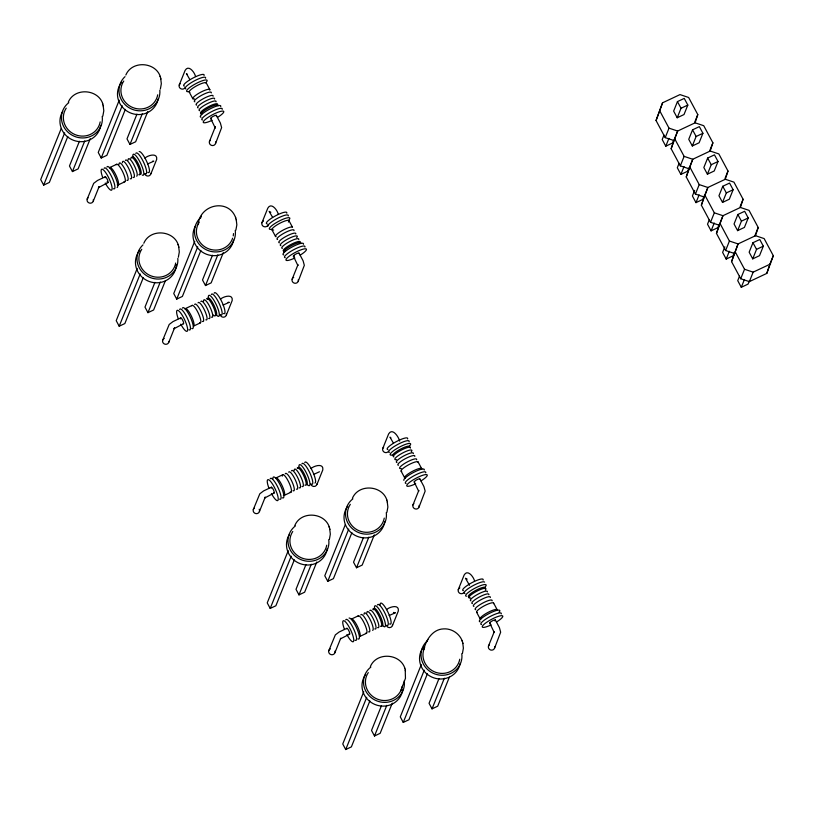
<?xml version="1.0" encoding="UTF-8"?>
<svg xmlns="http://www.w3.org/2000/svg" width="814" height="814" viewBox="0 0 814 814"><rect width="100%" height="100%" fill="white"/><g stroke="black" fill="none" stroke-linecap="round" stroke-linejoin="round"><path stroke-width="1.22" d="M102.839 116.137L103.795 110.846L103.175 105.617M160.378 89.011L161.325 83.73L160.714 78.5M178.358 257.244L179.304 251.953L178.683 246.723M235.887 230.118L236.843 224.837L236.223 219.607M329.385 539.448L330.331 534.167L329.711 528.937M386.915 512.332L387.871 507.051L387.25 501.821M462.433 653.439L463.38 648.158L462.759 642.928M673.839 140.517L665.211 137.637L656.053 120.523L662.555 102.818L679.995 94.597L688.634 97.487L697.791 114.591L695.095 122.822L677.655 131.044L673.839 140.517L671.153 148.748L680.311 165.853L688.949 168.742L692.755 159.259L710.195 151.038L718.833 153.927L727.991 171.032L725.305 179.263L707.865 187.485L704.049 196.968L701.363 205.189L710.52 222.293L719.149 225.183L722.964 215.7L740.404 207.478L749.043 210.368L758.2 227.482L755.504 235.704L738.064 243.925L731.562 261.63L740.72 278.744L749.358 281.624L766.798 273.402L773.3 255.698L764.143 238.594L755.504 235.704M656.053 120.523L662.555 102.818M671.153 148.748L677.655 131.044L669.016 128.154L659.859 111.04M704.049 196.968L695.41 194.078L686.253 176.964L688.949 168.742M686.253 176.964L692.755 159.259L684.126 156.38L674.969 139.265M710.195 151.038L712.891 142.816L703.734 125.702L695.095 122.822M701.363 205.189L707.865 187.485L699.226 184.595L690.069 167.491M734.259 253.408L725.62 250.519L716.462 233.404L719.149 225.183M716.462 233.404L722.964 215.7L714.326 212.82L705.168 195.706M740.404 207.478L743.09 199.257L733.943 182.143L725.305 179.263M731.562 261.63L738.064 243.925L729.425 241.036L720.278 223.931M766.798 273.402L769.108 266.351M61.243 128.47L40.7 179.558L43.671 185.114L49.339 182.448L67.806 136.498M43.671 185.114L64.682 132.865M79.416 141.26L69.465 166.005L72.436 171.561L78.103 168.885L90.242 138.695M72.436 171.561L84.758 140.924M119.241 100.193L98.24 152.442L101.211 157.997L106.868 155.332L125.346 109.381M101.211 157.997L122.212 105.749M87.169 199.104L93.691 183.343L97.497 180.474L105.271 176.77M93.284 201.15L99.115 186.63L98.433 187.637L107.947 182.621M136.945 114.143L127.004 138.879L129.975 144.434L135.643 141.768L147.772 111.579M129.975 144.434L142.287 113.807M179.233 85.032L185.104 70.431C188.614 64.113 194.831 72.68 195.533 76.536M150.814 174.023L156.685 159.422C157.733 152.269 147.71 155.443 144.892 158.099M137.22 268.417L116.209 320.665L119.19 326.221L124.847 323.555L143.325 277.605M119.19 326.221L140.191 273.972M209.432 141.473L215.272 126.964L215.13 127.737L210.663 118.457M154.925 282.366L144.984 307.112L147.955 312.668L153.612 309.992L165.283 280.962M215.547 143.518L221.622 127.615L220.38 123.046L216.331 115.395M147.955 312.668L160.266 282.031M198.117 224.155C200.559 202.92 231.166 198.158 236.406 220.218M194.75 241.3L173.748 293.549L176.719 299.104L182.387 296.438L200.855 250.488M176.719 299.104L197.731 246.856M162.688 340.211L169.21 324.45L173.016 321.581L180.779 317.877M168.793 342.246L174.623 327.737L173.952 328.744L183.465 323.728M212.464 255.25L202.513 279.985L205.484 285.541L211.152 282.875L223.29 252.686M205.484 285.541L217.806 254.914M261.935 222.751L267.806 208.15C271.327 201.831 277.533 210.388 278.235 214.245M226.333 315.13L232.194 300.529C233.242 293.376 223.219 296.55 220.401 299.206M292.145 279.192L297.975 264.682L297.843 265.456L293.376 256.176M298.25 281.227L304.324 265.323L303.093 260.765L299.033 253.113M253.307 509.533L259.819 493.783L263.624 490.903L271.398 487.21M259.412 511.579L265.242 497.069L264.56 498.066L274.074 493.06M288.248 550.63L267.236 602.879L270.207 608.434L275.875 605.769L294.342 559.818M316.941 484.462L322.812 469.861C323.86 462.708 313.838 465.873 311.019 468.528M270.207 608.434L291.219 556.186M305.952 564.58L296.011 589.326L298.982 594.881L304.639 592.205L316.778 562.016M298.982 594.881L311.294 564.244M345.309 524.674L324.776 575.763L327.747 581.318L333.414 578.652L351.882 532.692M327.747 581.318L348.748 529.059M382.753 448.514L388.624 433.923C392.592 427.187 398.911 437.393 399.643 441.117M363.492 537.464L353.541 562.199L356.512 567.755L362.179 565.089L374.318 534.9M356.512 567.755L368.834 537.128M328.815 650.64L335.337 634.889L339.143 632.01L346.906 628.316M334.92 652.686L340.761 638.176M412.963 504.965L418.793 490.445L418.661 491.218L414.194 481.949M419.068 507L425.152 491.096L423.911 486.538L419.861 478.886M363.756 691.737L342.755 743.986L345.726 749.541L351.383 746.876L369.861 700.925M392.46 625.569L398.331 610.968C399.369 603.815 389.346 606.979 386.528 609.635M345.726 749.541L366.727 697.293M381.471 705.687L371.52 730.433L374.491 735.988L380.158 733.312L392.287 703.123M374.491 735.988L386.803 705.351M400.793 690.73L405.464 678.306L405.23 670.044M423.789 649.623C426.007 639.957 432.621 629.191 443.661 628.886C452.533 628.296 461.202 634.767 462.942 643.538M421.296 664.611L400.284 716.869L403.256 722.425L408.923 719.759L427.391 673.799M403.256 722.425L424.267 670.166M458.272 589.621L464.143 575.03C467.653 568.711 473.87 577.268 474.572 581.125M439 678.561L429.059 703.306L432.031 708.862L437.688 706.196L449.359 677.167M432.031 708.862L444.342 678.225M664 135.063L662.209 139.53L665.781 146.194L672.578 142.989L673.473 140.761M677.452 101.608L673.646 111.091L677.207 117.755L684.004 114.55L687.82 105.067L684.248 98.402L677.452 101.608L681.023 108.272L677.207 117.755M665.211 137.637L669.016 128.154M665.781 146.194L668.915 138.39M694.82 121.968L697.791 114.591M679.11 163.288L677.309 167.745L680.88 174.42L687.677 171.215L689.02 167.867M692.561 129.833L688.746 139.306L692.317 145.971L699.114 142.776L702.92 133.293L699.348 126.628L692.561 129.833L696.123 136.498L692.317 145.971M680.311 165.853L684.126 156.38M488.471 646.072L494.312 631.552L494.169 632.325L489.702 623.056M680.88 174.42L684.014 166.605M494.576 648.107L500.661 632.203L499.42 627.645L495.37 619.993M709.503 151.241L712.891 142.816M694.657 190.395L692.419 195.971L695.98 202.635L702.777 199.43L704.12 196.093M707.661 158.048L703.845 167.531L707.417 174.196L714.214 170.991L718.019 161.508L714.458 154.843L707.661 158.048L711.222 164.713L707.417 174.196M695.41 194.078L699.226 184.595M695.98 202.635L699.124 194.831M725.03 178.408L727.991 171.032M709.309 219.729L707.519 224.196L711.09 230.861L717.877 227.655L719.23 224.308M722.761 186.274L718.955 195.747L722.517 202.421L729.313 199.216L733.129 189.733L729.558 183.069L722.761 186.274L726.332 192.938L722.517 202.421M710.52 222.293L714.326 212.82M711.09 230.861L714.224 223.046M740.13 206.634L743.09 199.257M724.867 246.835L722.618 252.411L726.19 259.076L732.987 255.881L734.33 252.533M737.86 214.489L734.055 223.972L737.616 230.637L744.413 227.432L748.229 217.959L744.657 211.284L737.86 214.489L741.432 221.154L737.616 230.637M725.62 250.519L729.425 241.036M726.19 259.076L729.324 251.272M754.812 235.907L758.2 227.482M739.519 276.17L737.728 280.637L741.289 287.301L748.086 284.096L749.429 280.749M752.97 242.714L749.155 252.198L752.726 258.862L759.523 255.657L763.329 246.174L759.767 239.509L752.97 242.714L756.532 249.379L752.726 258.862M740.72 278.744L744.535 269.261L735.378 252.147M741.289 287.301L744.434 279.497M749.358 281.624L753.164 272.151L770.614 263.929M769.484 265.181L773.3 255.698M200.478 218.284L201.343 216.137M427.014 641.605L427.879 639.448M68.295 102.147C74.868 86.457 100.61 89.296 103.358 106.227M125.834 75.03C132.397 59.341 158.15 62.179 160.897 79.111M143.813 243.254C150.376 227.564 176.119 230.403 178.866 247.334M294.831 525.468C301.404 509.778 327.147 512.617 329.894 529.548M352.37 498.341C358.933 482.661 384.686 485.5 387.433 502.431M370.35 666.574C376.913 650.885 402.665 653.723 405.413 670.655M340.415 638.878L349.593 634.167M109.951 167.45L116.748 164.255M147.538 163.96L153.785 161.223L152.554 161.223M117.989 185.002L124.786 181.797M185.47 308.557L192.267 305.352M223.046 305.067L229.294 302.33L228.062 302.33M200.295 322.904L193.498 326.109A9.656 2.259 64.8 0 0 191.178 315.649A9.656 2.259 64.8 0 0 185.022 309.005M681.023 108.272L687.82 105.067M696.123 136.498L702.92 133.293M711.222 164.713L718.019 161.508M726.332 192.938L733.129 189.733M741.432 221.154L748.229 217.959M756.532 249.379L763.329 246.174M276.078 477.889L282.875 474.684M313.665 474.399L319.464 471.764M284.117 495.431L290.913 492.236M358.394 615.791L351.597 618.996A9.656 2.259 64.8 0 1 357.855 627.218A9.656 2.259 64.8 0 1 359.625 636.538L366.422 633.343M389.173 615.506L395.421 612.769L393.467 612.454M270.848 212.271L269.149 211.375L272.588 217.338M467.185 579.151L465.486 578.245L469.505 585.307M744.535 269.261L753.164 272.151M187.383 74.379L186.447 73.657L189.886 79.63M390.903 437.861L389.977 437.138L393.406 443.111M288.939 220.614L292.511 227.279A9.656 1.994 -28.2 0 0 281.807 230.82A9.656 1.994 -28.2 0 0 276.099 236.742M418.091 461.935L421.652 468.599M493.599 603.042L497.171 609.706M206.237 82.896L209.809 89.56M271.947 229.792L275.519 236.457M401.099 471.123L404.66 477.787M476.607 612.23L480.179 618.894M189.245 92.084L192.816 98.748M462.098 640.74L462.26 641.29M386.589 499.633L386.752 500.183M404.558 667.856L404.731 668.406M329.049 526.75L329.212 527.299M235.561 217.419L235.724 217.969M160.043 76.312L160.216 76.862M178.022 244.536L178.185 245.095M102.513 103.429L102.676 103.989M158.089 99.013A20.604 19.577 21.9 0 1 129.65 112.586A20.604 19.577 21.9 0 1 121.734 82.255M159.839 90.15A20.604 19.577 21.9 0 1 132.397 109.381A20.604 19.577 21.9 0 1 125.01 76.648M157.723 94.79A18.671 17.745 21.9 0 1 132.784 107.56A18.671 17.745 21.9 0 1 123.769 81.034M384.768 521.489A20.604 19.577 21.9 0 1 357.01 536.263A20.604 19.577 21.9 0 1 347.751 506.247M386.284 512.617A20.604 19.577 21.9 0 1 358.516 532.539A20.604 19.577 21.9 0 1 352.869 498.86M384.259 518.101A18.671 17.745 21.9 0 1 359.32 530.881A18.671 17.745 21.9 0 1 350.305 504.354M402.747 689.712A20.604 19.577 21.9 0 1 374.989 704.497A20.604 19.577 21.9 0 1 365.72 674.48M404.263 680.84A20.604 19.577 21.9 0 1 376.495 700.762A20.604 19.577 21.9 0 1 370.848 667.083M402.238 686.334A18.671 17.745 21.9 0 1 377.299 699.104A18.671 17.745 21.9 0 1 368.284 672.588M122.395 162.759A9.656 2.259 64.8 0 1 128.693 168.396A9.656 2.259 64.8 0 1 130.291 178.704M118.997 164.367A9.656 2.259 64.8 0 1 125.295 170.004A9.656 2.259 64.8 0 1 126.892 180.301M125.366 160.419A9.656 2.259 64.8 0 1 132.072 168.203A9.656 2.259 64.8 0 1 133.13 177.371M128.063 160.093A9.656 2.259 64.8 0 1 133.781 164.621A9.656 2.259 64.8 0 1 136.671 176.19M130.891 158.761A9.656 2.259 64.8 0 1 137.19 164.397A9.656 2.259 64.8 0 1 138.787 174.705M132.163 157.214A9.656 2.259 64.8 0 1 138.868 164.998A9.656 2.259 64.8 0 1 139.927 174.165M133.008 157.774A11.589 2.717 64.8 0 1 139.672 161.386A11.589 2.717 64.8 0 1 142.277 175.091M135.806 153.419A11.589 2.717 64.8 0 1 143.844 162.759A11.589 2.717 64.8 0 1 145.116 173.758M139.163 151.546A11.589 2.717 64.8 0 1 147.283 162.8A11.589 2.717 64.8 0 1 147.945 172.415M106.919 167.033A11.589 2.717 64.8 0 1 114.306 175A11.589 2.717 64.8 0 1 117.094 187.556M109.514 167.898A9.656 2.259 64.8 0 1 116.209 175.682A9.656 2.259 64.8 0 1 117.267 184.839M116.31 164.693A9.656 2.259 64.8 0 1 123.006 172.476A9.656 2.259 64.8 0 1 124.064 181.644M104.09 168.366A11.589 2.717 64.8 0 1 112.129 177.706A11.589 2.717 64.8 0 1 113.4 188.706M102.768 177.605A11.589 2.717 64.8 0 1 104.202 170.696A11.589 2.717 64.8 0 1 112.098 187.942A11.589 2.717 64.8 0 1 105.26 183.058M150.956 173.24A3.215 3.063 21.9 0 1 144.648 173.575M93.345 199.552A3.215 3.063 21.9 0 1 89.275 203.032A3.215 3.063 21.9 0 1 88.054 197.782M105.138 177.757A3.215 0.753 64.8 0 1 106.186 177.503A3.215 0.753 64.8 0 1 108.079 181.634A3.215 0.753 64.8 0 1 107.031 181.898M398.402 465.282A9.656 1.994 -28.2 0 1 405.209 458.75A9.656 1.994 -28.2 0 1 414.814 456.41M401.302 468.559A9.656 1.994 -28.2 0 1 405.891 462.698A9.656 1.994 -28.2 0 1 416.605 459.747M396.917 462.505A9.656 1.994 -28.2 0 1 403.724 455.972A9.656 1.994 -28.2 0 1 413.329 453.632M396.55 459.676A9.656 1.994 -28.2 0 1 402.238 453.195A9.656 1.994 -28.2 0 1 411.263 451.719M393.945 456.949A9.656 1.994 -28.2 0 1 400.753 450.417A9.656 1.994 -28.2 0 1 410.358 448.076M393.345 455.84A9.656 1.994 -28.2 0 1 400.152 449.308A9.656 1.994 -28.2 0 1 409.768 446.967M392.216 455.077A11.589 2.391 -28.2 0 1 399.043 447.303A11.589 2.391 -28.2 0 1 409.869 445.533M389.387 452.37A11.589 2.391 -28.2 0 1 397.558 444.525A11.589 2.391 -28.2 0 1 409.086 441.727M387.902 449.593A11.589 2.391 -28.2 0 1 396.072 441.748A11.589 2.391 -28.2 0 1 407.6 438.95M403.856 480.372A11.589 2.391 -28.2 0 1 414.061 472.161A11.589 2.391 -28.2 0 1 424.247 470.054M405.24 478.062A9.656 1.994 -28.2 0 1 412.047 471.53A9.656 1.994 -28.2 0 1 421.652 469.19M401.678 471.398A9.656 1.994 -28.2 0 1 408.486 464.865A9.656 1.994 -28.2 0 1 418.091 462.525M406.033 483.475A11.589 2.391 -28.2 0 1 414.204 475.641A11.589 2.391 -28.2 0 1 425.732 472.832M415.679 483.781A11.589 2.391 -28.2 0 1 407.906 483.781A11.589 2.391 -28.2 0 1 424.613 474.755A11.589 2.391 -28.2 0 1 420.95 480.921M388.512 451.282A3.215 3.063 21.9 0 1 383.76 451.831A3.215 3.063 21.9 0 1 383.638 447.201M419.139 505.413A3.215 3.063 21.9 0 1 415.069 508.892A3.215 3.063 21.9 0 1 413.848 503.642M414.753 482.02A3.215 0.661 -28.2 0 1 416.656 479.863A3.215 0.661 -28.2 0 1 419.658 479.365M279.365 242.847A9.656 1.994 -28.2 0 1 286.172 236.314A9.656 1.994 -28.2 0 1 295.777 233.974M277.584 239.52A9.656 1.994 -28.2 0 1 284.391 232.977A9.656 1.994 -28.2 0 1 293.996 230.647M280.85 245.625A9.656 1.994 -28.2 0 1 288.777 238.502A9.656 1.994 -28.2 0 1 296.683 237.617M282.336 248.402A9.656 1.994 -28.2 0 1 289.143 241.87A9.656 1.994 -28.2 0 1 298.748 239.53M284.941 251.129A9.656 1.994 -28.2 0 1 289.53 245.258A9.656 1.994 -28.2 0 1 300.244 242.307M284.422 252.289A9.656 1.994 -28.2 0 1 290.13 246.367A9.656 1.994 -28.2 0 1 300.834 242.837M283.73 254.935A11.589 2.391 -28.2 0 1 291.9 247.09A11.589 2.391 -28.2 0 1 303.429 244.292M285.215 257.712A11.589 2.391 -28.2 0 1 293.386 249.867A11.589 2.391 -28.2 0 1 304.914 247.069M294.851 258.007A11.589 2.391 -28.2 0 1 287.088 258.018A11.589 2.391 -28.2 0 1 303.795 248.982A11.589 2.391 -28.2 0 1 300.132 255.158M271.398 229.314A11.589 2.391 -28.2 0 1 278.225 221.54A11.589 2.391 -28.2 0 1 289.051 219.77M273.646 230.016A9.656 1.994 -28.2 0 1 279.334 223.535A9.656 1.994 -28.2 0 1 288.359 222.059M267.877 226.272A11.589 2.391 -28.2 0 1 278.073 218.06A11.589 2.391 -28.2 0 1 288.258 215.954M267.084 223.819A11.589 2.391 -28.2 0 1 275.244 215.985A11.589 2.391 -28.2 0 1 286.772 213.176M298.311 279.64A3.215 3.063 21.9 0 1 294.648 283.231A3.215 3.063 21.9 0 1 292.491 278.469M293.03 277.869A3.215 3.063 21.9 0 1 293.712 277.432M294.464 256.125A3.215 0.661 -28.2 0 1 293.793 255.464A3.215 0.661 -28.2 0 1 297.527 253.317A3.215 0.661 -28.2 0 1 298.84 253.602M268.04 224.786A3.215 3.063 21.9 0 1 262.942 226.068A3.215 3.063 21.9 0 1 263.502 220.991M176.068 267.236A20.604 19.577 21.9 0 1 149.288 281.502A20.604 19.577 21.9 0 1 137.79 253.307M138.217 252.574A20.604 19.577 21.9 0 1 139.713 250.488M176.363 264.692A20.604 19.577 21.9 0 1 176.2 266.392M177.818 258.374A20.604 19.577 21.9 0 1 150.376 277.605A20.604 19.577 21.9 0 1 142.989 244.882M175.702 263.014A18.671 17.745 21.9 0 1 150.763 275.793A18.671 17.745 21.9 0 1 141.748 249.267M473.921 606.389A9.656 1.994 -28.2 0 1 480.728 599.857A9.656 1.994 -28.2 0 1 490.333 597.517M475.702 609.727A9.656 1.994 -28.2 0 1 482.509 603.194A9.656 1.994 -28.2 0 1 492.114 600.854M472.425 603.612A9.656 1.994 -28.2 0 1 479.232 597.079A9.656 1.994 -28.2 0 1 488.848 594.739M470.94 600.834A9.656 1.994 -28.2 0 1 477.747 594.301A9.656 1.994 -28.2 0 1 487.352 591.961M470.573 598.005A9.656 1.994 -28.2 0 1 476.261 591.524A9.656 1.994 -28.2 0 1 485.286 590.048M468.864 596.947A9.656 1.994 -28.2 0 1 475.671 590.415A9.656 1.994 -28.2 0 1 485.276 588.074M466.391 596.255A11.589 2.391 -28.2 0 1 475.895 587.708A11.589 2.391 -28.2 0 1 485.388 586.64M464.896 593.477A11.589 2.391 -28.2 0 1 471.754 586.375A11.589 2.391 -28.2 0 1 484.595 582.122M463.41 590.699A11.589 2.391 -28.2 0 1 471.581 582.855A11.589 2.391 -28.2 0 1 483.109 580.056M480.067 621.804A11.589 2.391 -28.2 0 1 489.57 613.268A11.589 2.391 -28.2 0 1 499.063 612.199M480.759 619.169A9.656 1.994 -28.2 0 1 487.566 612.637A9.656 1.994 -28.2 0 1 497.171 610.297M477.187 612.504A9.656 1.994 -28.2 0 1 483.994 605.972A9.656 1.994 -28.2 0 1 493.599 603.632M481.552 624.582A11.589 2.391 -28.2 0 1 489.713 616.747A11.589 2.391 -28.2 0 1 501.241 613.939M491.188 624.887A11.589 2.391 -28.2 0 1 483.424 624.887A11.589 2.391 -28.2 0 1 500.122 615.862A11.589 2.391 -28.2 0 1 496.469 622.028M464.021 592.389A3.215 3.063 21.9 0 1 458.974 592.653A3.215 3.063 21.9 0 1 459.839 587.871M494.647 646.519A3.215 3.063 21.9 0 1 490.577 649.999A3.215 3.063 21.9 0 1 489.356 644.749M490.272 623.127A3.215 0.661 -28.2 0 1 490.608 621.947A3.215 0.661 -28.2 0 1 494.464 619.993A3.215 0.661 -28.2 0 1 494.8 620.838M100.692 125.285A20.604 19.577 21.9 0 1 73.779 140.395A20.604 19.577 21.9 0 1 62.709 111.467M102.208 116.412A20.604 19.577 21.9 0 1 74.44 136.335A20.604 19.577 21.9 0 1 68.793 102.656M100.183 121.907A18.671 17.745 21.9 0 1 75.244 134.686A18.671 17.745 21.9 0 1 66.229 108.16M196.662 105.128A9.656 1.994 -28.2 0 1 203.469 98.596A9.656 1.994 -28.2 0 1 213.075 96.255M194.882 101.801A9.656 1.994 -28.2 0 1 201.689 95.258A9.656 1.994 -28.2 0 1 211.294 92.928M198.148 107.906A9.656 1.994 -28.2 0 1 204.955 101.374A9.656 1.994 -28.2 0 1 214.56 99.033M199.633 110.684A9.656 1.994 -28.2 0 1 206.441 104.151A9.656 1.994 -28.2 0 1 216.046 101.811M201.119 113.461A9.656 1.994 -28.2 0 1 207.926 106.929A9.656 1.994 -28.2 0 1 217.531 104.589M201.719 114.57A9.656 1.994 -28.2 0 1 208.526 108.038A9.656 1.994 -28.2 0 1 218.132 105.708M201.027 117.216A11.589 2.391 -28.2 0 1 209.188 109.371A11.589 2.391 -28.2 0 1 220.716 106.573M202.513 119.994A11.589 2.391 -28.2 0 1 210.684 112.149A11.589 2.391 -28.2 0 1 222.202 109.351M212.149 120.289A11.589 2.391 -28.2 0 1 204.385 120.299A11.589 2.391 -28.2 0 1 221.082 111.264A11.589 2.391 -28.2 0 1 217.43 117.44M188.685 91.595A11.589 2.391 -28.2 0 1 195.513 83.822A11.589 2.391 -28.2 0 1 206.349 82.051M189.825 92.358A9.656 1.994 -28.2 0 1 196.632 85.816A9.656 1.994 -28.2 0 1 206.237 83.486M194.505 98.962A9.656 1.994 -28.2 0 1 199.104 93.101A9.656 1.994 -28.2 0 1 209.809 90.15M185.867 88.879A11.589 2.391 -28.2 0 1 194.027 81.044A11.589 2.391 -28.2 0 1 205.555 78.236M184.371 86.101A11.589 2.391 -28.2 0 1 192.542 78.266A11.589 2.391 -28.2 0 1 204.07 75.458M215.608 141.921A3.215 3.063 21.9 0 1 211.538 145.401A3.215 3.063 21.9 0 1 210.317 140.161M211.233 118.539A3.215 0.661 -28.2 0 1 213.126 116.371A3.215 0.661 -28.2 0 1 216.137 115.883M184.992 87.79A3.215 3.063 21.9 0 1 180.24 88.35A3.215 3.063 21.9 0 1 180.118 83.71M364.041 614.305A9.656 2.259 64.8 0 1 369.76 618.833A9.656 2.259 64.8 0 1 372.649 630.402M360.775 614.896A9.656 2.259 64.8 0 1 367.48 622.679A9.656 2.259 64.8 0 1 368.538 631.847M366.87 612.973A9.656 2.259 64.8 0 1 373.168 618.609A9.656 2.259 64.8 0 1 374.766 628.907M369.841 610.622A9.656 2.259 64.8 0 1 376.536 618.416A9.656 2.259 64.8 0 1 377.594 627.574M372.67 609.289A9.656 2.259 64.8 0 1 379.375 617.073A9.656 2.259 64.8 0 1 380.433 626.241M373.667 609.767A9.656 2.259 64.8 0 1 379.965 615.404A9.656 2.259 64.8 0 1 381.562 625.712M374.44 607.498A11.589 2.717 64.8 0 1 382.651 615.628A11.589 2.717 64.8 0 1 382.794 625.732M377.442 604.955A11.589 2.717 64.8 0 1 385.48 614.295A11.589 2.717 64.8 0 1 386.752 625.294M380.107 604.833A11.589 2.717 64.8 0 1 387.668 611.599A11.589 2.717 64.8 0 1 389.58 623.962M349.094 618.04A11.589 2.717 64.8 0 1 357.204 629.293A11.589 2.717 64.8 0 1 357.875 638.909M357.946 616.229A9.656 2.259 64.8 0 1 364.652 624.012A9.656 2.259 64.8 0 1 365.71 633.18M345.726 619.902A11.589 2.717 64.8 0 1 353.775 629.242A11.589 2.717 64.8 0 1 355.036 640.242M344.403 629.151A11.589 2.717 64.8 0 1 345.848 622.232A11.589 2.717 64.8 0 1 353.744 639.489A11.589 2.717 64.8 0 1 346.896 634.594M392.602 624.776A3.215 3.063 21.9 0 1 386.569 625.885M334.992 651.098A3.215 3.063 21.9 0 1 332.845 654.629A3.215 3.063 21.9 0 1 328.917 652.757A3.215 3.063 21.9 0 1 330.382 648.89M346.713 628.795A3.215 0.753 64.8 0 1 348.992 631.054A3.215 0.753 64.8 0 1 349.033 633.862M233.598 240.12A20.604 19.577 21.9 0 1 206.41 254.222A20.604 19.577 21.9 0 1 195.757 225.458M235.256 230.403A20.604 19.577 21.9 0 1 208.323 250.651A20.604 19.577 21.9 0 1 200.519 217.755M232.662 238.146A18.671 17.745 21.9 0 1 207.173 248.178A18.671 17.745 21.9 0 1 199.277 222.141M233.486 233.577A18.671 17.745 21.9 0 1 233.231 235.897M288.665 472.191A9.656 2.259 64.8 0 1 295.36 479.975A9.656 2.259 64.8 0 1 296.418 489.143M285.266 473.789A9.656 2.259 64.8 0 1 291.972 481.573A9.656 2.259 64.8 0 1 293.03 490.74M291.493 470.858A9.656 2.259 64.8 0 1 298.199 478.642A9.656 2.259 64.8 0 1 299.257 487.8M294.19 470.533A9.656 2.259 64.8 0 1 300.488 476.17A9.656 2.259 64.8 0 1 302.086 486.467M297.161 468.182A9.656 2.259 64.8 0 1 303.856 475.966A9.656 2.259 64.8 0 1 304.914 485.134M298.148 468.661A9.656 2.259 64.8 0 1 303.876 473.188A9.656 2.259 64.8 0 1 306.766 484.757M298.931 466.391A11.589 2.717 64.8 0 1 307.143 474.531A11.589 2.717 64.8 0 1 307.275 484.625M301.933 463.848A11.589 2.717 64.8 0 1 309.971 473.188A11.589 2.717 64.8 0 1 311.243 484.188M304.762 462.515A11.589 2.717 64.8 0 1 312.149 470.492A11.589 2.717 64.8 0 1 314.937 483.038M272.883 478.673A11.589 2.717 64.8 0 1 280.433 485.439A11.589 2.717 64.8 0 1 282.356 497.802M275.641 478.327A9.656 2.259 64.8 0 1 282.336 486.111A9.656 2.259 64.8 0 1 283.394 495.278M282.295 476.129A9.656 2.259 64.8 0 1 288.594 481.766A9.656 2.259 64.8 0 1 290.191 492.073M270.217 478.795A11.589 2.717 64.8 0 1 278.256 488.135A11.589 2.717 64.8 0 1 279.528 499.135M268.895 488.044A11.589 2.717 64.8 0 1 270.329 481.135A11.589 2.717 64.8 0 1 278.225 498.382A11.589 2.717 64.8 0 1 271.388 493.488M317.084 483.669A3.215 3.063 21.9 0 1 310.775 484.004M259.188 509.228A3.215 3.063 21.9 0 1 258.079 513.207A3.215 3.063 21.9 0 1 253.826 512.352A3.215 3.063 21.9 0 1 254.192 508.221M271.266 488.197A3.215 0.753 64.8 0 1 272.191 487.769A3.215 0.753 64.8 0 1 274.115 491.656A3.215 0.753 64.8 0 1 273.524 492.755M327.228 548.605A20.604 19.577 21.9 0 1 300.315 563.715A20.604 19.577 21.9 0 1 289.245 534.788M328.744 539.733A20.604 19.577 21.9 0 1 300.977 559.656A20.604 19.577 21.9 0 1 295.329 525.976M326.719 545.227A18.671 17.745 21.9 0 1 301.78 557.997A18.671 17.745 21.9 0 1 292.765 531.481M198.046 302.859A9.656 2.259 64.8 0 1 204.752 310.643A9.656 2.259 64.8 0 1 205.81 319.81M194.648 304.467A9.656 2.259 64.8 0 1 201.353 312.25A9.656 2.259 64.8 0 1 202.411 321.408M200.885 301.526A9.656 2.259 64.8 0 1 207.58 309.31A9.656 2.259 64.8 0 1 208.638 318.478M204.151 299.756A9.656 2.259 64.8 0 1 210.918 309.127A9.656 2.259 64.8 0 1 211.467 317.145M203.571 301.2A9.656 2.259 64.8 0 1 203.714 300.193M206.542 298.86A9.656 2.259 64.8 0 1 213.746 307.794A9.656 2.259 64.8 0 1 213.36 315.059M207.539 299.328A9.656 2.259 64.8 0 1 213.258 303.856A9.656 2.259 64.8 0 1 216.148 315.425M208.313 297.069A11.589 2.717 64.8 0 1 216.524 305.199A11.589 2.717 64.8 0 1 216.666 315.303M211.314 294.526A11.589 2.717 64.8 0 1 219.353 303.866A11.589 2.717 64.8 0 1 220.625 314.865M214.143 293.182A11.589 2.717 64.8 0 1 222.191 302.533A11.589 2.717 64.8 0 1 223.453 313.522M182.438 308.13A11.589 2.717 64.8 0 1 190.476 317.48A11.589 2.717 64.8 0 1 191.748 328.469M191.819 305.799A9.656 2.259 64.8 0 1 198.524 313.583A9.656 2.259 64.8 0 1 199.583 322.751M179.599 309.473A11.589 2.717 64.8 0 1 187.647 318.813A11.589 2.717 64.8 0 1 188.909 329.812M178.276 318.712A11.589 2.717 64.8 0 1 179.721 311.803A11.589 2.717 64.8 0 1 187.617 329.049A11.589 2.717 64.8 0 1 180.769 324.165M226.394 313.543A3.215 3.063 21.9 0 1 223.982 317.134A3.215 3.063 21.9 0 1 220.156 314.682M168.936 341.463A3.215 3.063 21.9 0 1 164.784 344.139A3.215 3.063 21.9 0 1 163.034 339.489M163.573 338.889A3.215 3.063 21.9 0 1 164.255 338.451M180.647 318.864A3.215 0.753 64.8 0 1 182.499 319.871A3.215 0.753 64.8 0 1 183.221 323.677M460.144 663.441A20.604 19.577 21.9 0 1 431.705 677.014A20.604 19.577 21.9 0 1 423.789 646.682M461.792 653.713A20.604 19.577 21.9 0 1 434.869 673.972A20.604 19.577 21.9 0 1 427.055 641.076M459.768 659.208A18.671 17.745 21.9 0 1 435.978 672.415A18.671 17.745 21.9 0 1 424.654 647.476M297.873 265.181L297.873 265.181M418.701 490.944L418.701 490.944M494.24 632.305L494.098 631.715L494.24 632.305M215.211 127.717L215.059 127.116L215.211 127.717"/></g></svg>
